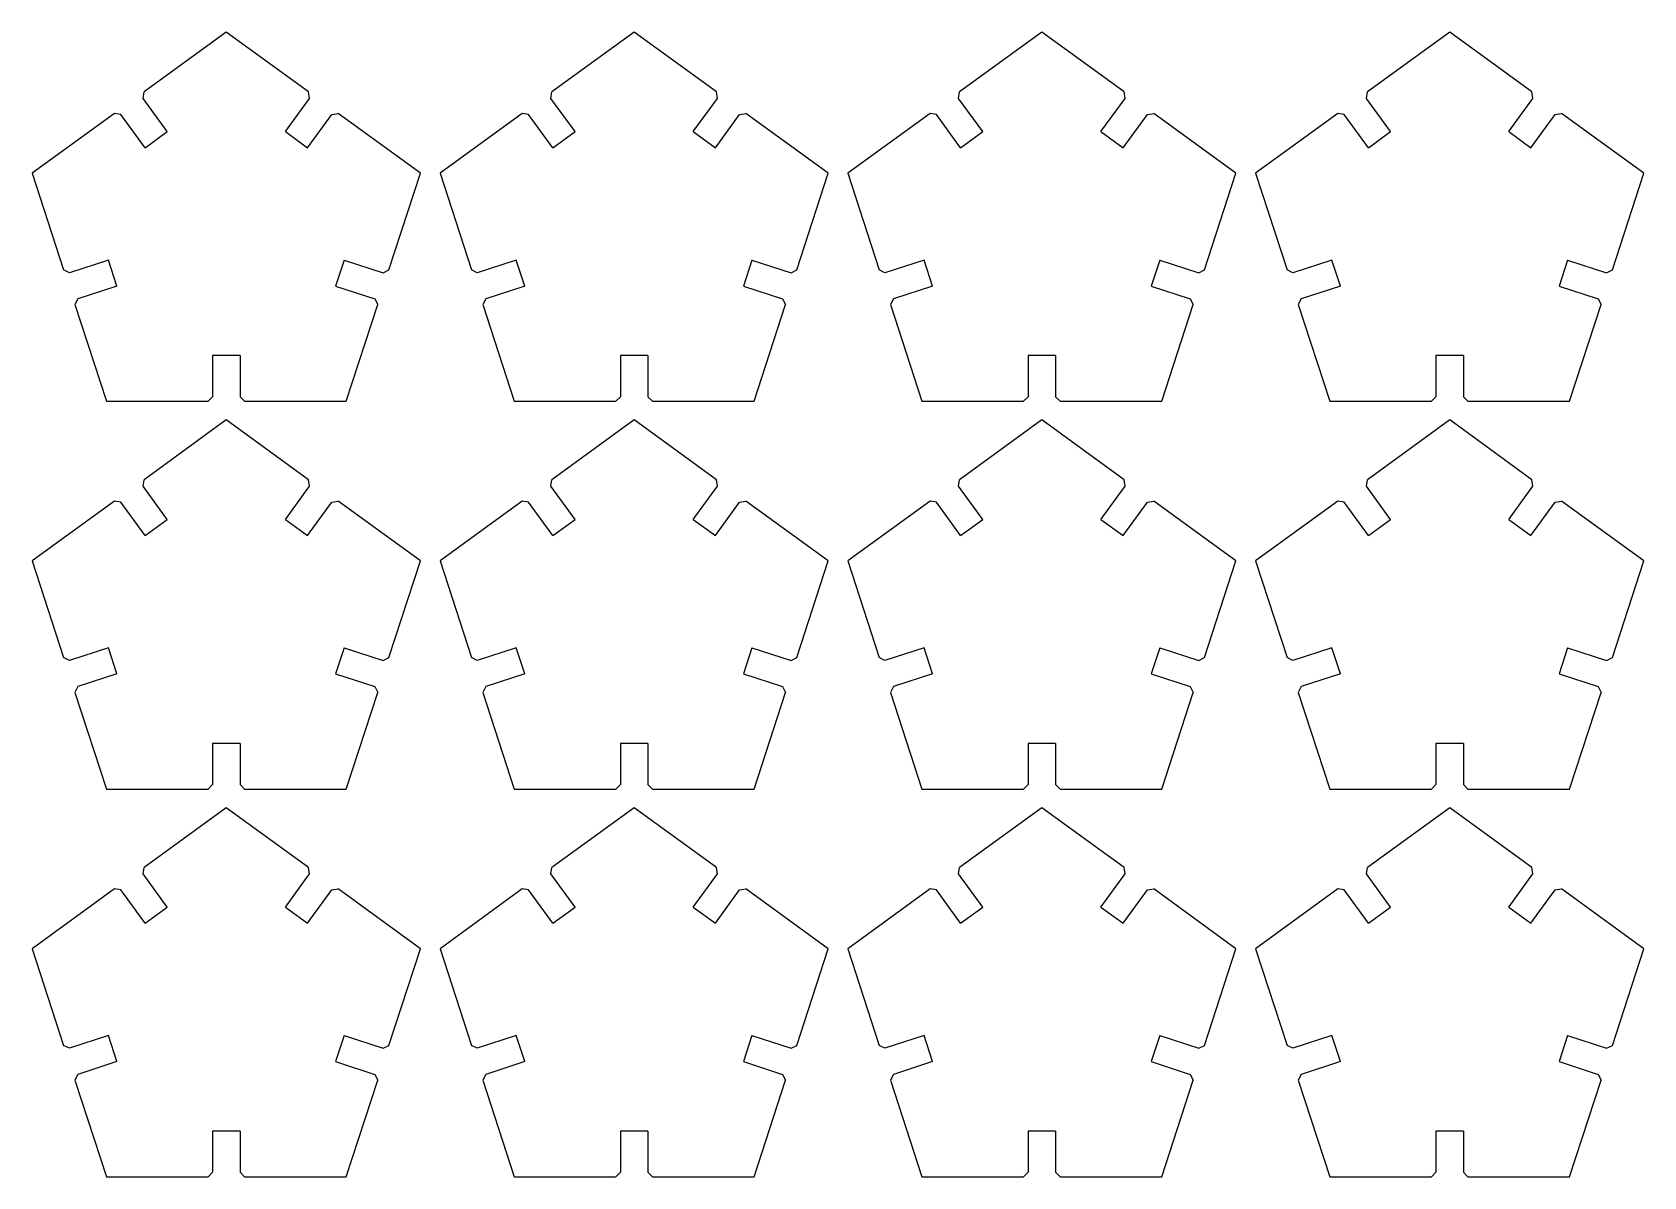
# Model space of a CAD drawing. Extents: x 22 to 522, y 451 to 806.
import ezdxf

# ---------------------------------------------------------------- set-up
doc = ezdxf.new("R2010")
doc.units = 0
doc.layers.get('0').update_dxf_attribs({"linetype": 'CONTINUOUS'})

msp = doc.modelspace()

# ---------------------------------------------------------------- linework, layer by layer
at = {"color": 7}
for points in [[(82.35012, 806.361904), (56.841093, 787.828534)], [(107.859142, 787.828534), (82.35012, 806.361904)], [(208.824578, 806.361904), (183.315551, 787.828534)], [(234.3336, 787.828534), (208.824578, 806.361904)], [(335.299028, 806.361904), (309.790001, 787.828534)], [(360.80805, 787.828534), (335.299028, 806.361904)], [(461.773485, 806.361904), (436.264458, 787.828534)], [(487.282507, 787.828534), (461.773485, 806.361904)], [(56.527523, 785.848709), (56.841093, 787.828534)], [(57.145463, 770.52967), (64.025671, 775.52837), (56.527523, 785.848709)], [(100.674577, 775.52837), (108.17271, 785.848709)], [(108.17271, 785.848709), (107.859142, 787.828534)], [(183.00198, 785.848709), (183.315551, 787.828534)], [(183.61992, 770.52967), (190.500128, 775.52837), (183.00198, 785.848709)], [(227.149035, 775.52837), (234.647167, 785.848709)], [(234.647167, 785.848709), (234.3336, 787.828534)], [(309.47643, 785.848709), (309.790001, 787.828534)], [(310.09437, 770.52967), (316.974578, 775.52837), (309.47643, 785.848709)], [(353.623485, 775.52837), (361.121618, 785.848709)], [(361.121618, 785.848709), (360.80805, 787.828534)], [(435.950888, 785.848709), (436.264458, 787.828534)], [(436.568827, 770.52967), (443.449036, 775.52837), (435.950888, 785.848709)], [(480.097942, 775.52837), (487.596075, 785.848709)], [(487.596075, 785.848709), (487.282507, 787.828534)], [(47.667504, 781.163504), (22.158478, 762.630157)], [(49.647329, 780.849926), (47.667504, 781.163504)], [(57.145463, 770.52967), (49.647321, 780.849926)], [(100.674577, 775.52837), (107.55477, 770.52967), (115.052917, 780.849926)], [(115.052917, 780.849926), (117.032737, 781.163504)], [(142.54176, 762.630157), (117.032738, 781.163504)], [(174.141962, 781.163504), (148.632935, 762.630157)], [(176.121786, 780.849926), (174.141962, 781.163504)], [(183.61992, 770.52967), (176.121779, 780.849926)], [(227.149035, 775.52837), (234.029227, 770.52967), (241.527375, 780.849926)], [(241.527375, 780.849926), (243.507195, 781.163504)], [(269.016218, 762.630157), (243.507195, 781.163504)], [(300.616412, 781.163504), (275.107385, 762.630157)], [(302.596236, 780.849926), (300.616412, 781.163504)], [(310.09437, 770.52967), (302.596228, 780.849926)], [(353.623485, 775.52837), (360.503677, 770.52967), (368.001825, 780.849926)], [(368.001825, 780.849926), (369.981645, 781.163504)], [(395.490668, 762.630157), (369.981645, 781.163504)], [(427.090869, 781.163504), (401.581843, 762.630157)], [(429.070694, 780.849926), (427.090869, 781.163504)], [(436.568827, 770.52967), (429.070686, 780.849926)], [(480.097942, 775.52837), (486.978135, 770.52967), (494.476282, 780.849926)], [(494.476282, 780.849926), (496.456102, 781.163504)], [(521.965125, 762.630157), (496.456102, 781.163504)], [(22.158478, 762.630157), (31.902055, 732.642487)], [(132.798187, 732.642487), (142.54176, 762.630157)], [(148.632935, 762.630157), (158.376512, 732.642487)], [(259.272645, 732.642487), (269.016218, 762.630157)], [(275.107385, 762.630157), (284.850962, 732.642487)], [(385.747095, 732.642487), (395.490668, 762.630157)], [(401.581843, 762.630157), (411.32542, 732.642487)], [(512.221552, 732.642487), (521.965125, 762.630157)], [(45.820324, 735.67446), (33.688085, 731.732452)], [(48.448329, 727.586317), (45.820324, 735.67446)], [(118.87992, 735.67446), (116.251913, 727.586317), (128.384153, 723.644235)], [(118.87992, 735.67446), (131.01216, 731.732452)], [(172.294781, 735.67446), (160.162542, 731.732452)], [(174.922787, 727.586317), (172.294781, 735.67446)], [(245.354377, 735.67446), (242.72637, 727.586317), (254.85861, 723.644235)], [(245.354377, 735.67446), (257.486617, 731.732452)], [(298.769231, 735.67446), (286.636992, 731.732452)], [(301.397237, 727.586317), (298.769231, 735.67446)], [(371.828827, 735.67446), (369.20082, 727.586317), (381.33306, 723.644235)], [(371.828827, 735.67446), (383.961068, 731.732452)], [(425.243689, 735.67446), (413.111449, 731.732452)], [(427.871694, 727.586317), (425.243689, 735.67446)], [(498.303285, 735.67446), (495.675277, 727.586317), (507.807518, 723.644235)], [(498.303285, 735.67446), (510.435525, 731.732452)], [(33.688085, 731.732452), (31.902055, 732.642487)], [(131.01216, 731.732452), (132.798188, 732.642487)], [(160.162542, 731.732452), (158.376512, 732.642487)], [(257.486617, 731.732452), (259.272645, 732.642487)], [(286.636992, 731.732452), (284.850962, 732.642487)], [(383.961068, 731.732452), (385.747095, 732.642487)], [(413.111449, 731.732452), (411.32542, 732.642487)], [(510.435525, 731.732452), (512.221553, 732.642487)], [(48.448329, 727.586317), (36.316083, 723.644235)], [(174.922787, 727.586317), (162.790541, 723.644235)], [(301.397237, 727.586317), (289.264991, 723.644235)], [(427.871694, 727.586317), (415.739448, 723.644235)], [(36.316091, 723.644235), (35.406062, 721.858252)], [(35.406062, 721.858252), (45.149638, 691.87059)], [(119.5506, 691.87059), (129.294173, 721.858252)], [(128.384152, 723.644235), (129.294173, 721.858252)], [(162.790548, 723.644235), (161.88052, 721.858252)], [(161.88052, 721.858252), (171.624096, 691.87059)], [(246.025058, 691.87059), (255.76863, 721.858252)], [(254.85861, 723.644235), (255.76863, 721.858252)], [(289.264998, 723.644235), (288.35497, 721.858252)], [(288.35497, 721.858252), (298.098546, 691.87059)], [(372.499508, 691.87059), (382.24308, 721.858252)], [(381.33306, 723.644235), (382.24308, 721.858252)], [(415.739455, 723.644235), (414.829427, 721.858252)], [(414.829427, 721.858252), (424.573003, 691.87059)], [(498.973965, 691.87059), (508.717537, 721.858252)], [(507.807518, 723.644235), (508.717537, 721.858252)], [(86.602313, 706.04463), (78.09792, 706.04463)], [(78.09792, 706.04463), (78.09792, 693.288007)], [(86.602313, 706.04463), (86.602313, 693.288007)], [(213.07677, 706.04463), (204.572378, 706.04463)], [(204.572378, 706.04463), (204.572378, 693.288007)], [(213.07677, 706.04463), (213.07677, 693.288007)], [(339.55122, 706.04463), (331.046828, 706.04463)], [(331.046828, 706.04463), (331.046828, 693.288007)], [(339.55122, 706.04463), (339.55122, 693.288007)], [(466.025678, 706.04463), (457.521285, 706.04463)], [(457.521285, 706.04463), (457.521285, 693.288007)], [(466.025678, 706.04463), (466.025678, 693.288007)], [(45.149638, 691.87059), (76.680525, 691.87059)], [(76.680525, 691.87059), (78.09792, 693.288007)], [(86.602313, 693.288007), (88.019708, 691.87059)], [(88.019708, 691.87059), (119.5506, 691.87059)], [(171.624096, 691.87059), (203.154983, 691.87059)], [(203.154983, 691.87059), (204.572378, 693.288007)], [(213.07677, 693.288007), (214.494165, 691.87059)], [(214.494165, 691.87059), (246.025058, 691.87059)], [(298.098546, 691.87059), (329.629433, 691.87059)], [(329.629433, 691.87059), (331.046828, 693.288007)], [(339.55122, 693.288007), (340.968615, 691.87059)], [(340.968615, 691.87059), (372.499508, 691.87059)], [(424.573003, 691.87059), (456.10389, 691.87059)], [(456.10389, 691.87059), (457.521285, 693.288007)], [(466.025678, 693.288007), (467.443072, 691.87059)], [(467.443072, 691.87059), (498.973965, 691.87059)], [(82.35012, 686.077541), (56.841093, 667.544171)], [(107.859142, 667.544171), (82.35012, 686.077541)], [(208.824578, 686.077541), (183.315551, 667.544171)], [(234.3336, 667.544171), (208.824578, 686.077541)], [(335.299028, 686.077541), (309.790001, 667.544171)], [(360.80805, 667.544171), (335.299028, 686.077541)], [(461.773485, 686.077541), (436.264458, 667.544171)], [(487.282507, 667.544171), (461.773485, 686.077541)], [(56.527523, 665.564347), (56.841093, 667.544171)], [(57.145463, 650.245307), (64.025671, 655.244008), (56.527523, 665.564347)], [(100.674577, 655.244008), (108.17271, 665.564347)], [(108.17271, 665.564347), (107.859142, 667.544171)], [(183.00198, 665.564347), (183.315551, 667.544171)], [(183.61992, 650.245307), (190.500128, 655.244008), (183.00198, 665.564347)], [(227.149035, 655.244008), (234.647167, 665.564347)], [(234.647167, 665.564347), (234.3336, 667.544171)], [(309.47643, 665.564347), (309.790001, 667.544171)], [(310.09437, 650.245307), (316.974578, 655.244008), (309.47643, 665.564347)], [(353.623485, 655.244008), (361.121618, 665.564347)], [(361.121618, 665.564347), (360.80805, 667.544171)], [(435.950888, 665.564347), (436.264458, 667.544171)], [(436.568827, 650.245307), (443.449036, 655.244008), (435.950888, 665.564347)], [(480.097942, 655.244008), (487.596075, 665.564347)], [(487.596075, 665.564347), (487.282507, 667.544171)], [(47.667504, 660.879142), (22.158478, 642.345795)], [(49.647329, 660.565564), (47.667504, 660.879142)], [(57.145463, 650.245307), (49.647321, 660.565564)], [(100.674577, 655.244008), (107.55477, 650.245307), (115.052917, 660.565564)], [(115.052917, 660.565564), (117.032737, 660.879142)], [(142.54176, 642.345795), (117.032738, 660.879142)], [(174.141962, 660.879142), (148.632935, 642.345795)], [(176.121786, 660.565564), (174.141962, 660.879142)], [(183.61992, 650.245307), (176.121779, 660.565564)], [(227.149035, 655.244008), (234.029227, 650.245307), (241.527375, 660.565564)], [(241.527375, 660.565564), (243.507195, 660.879142)], [(269.016218, 642.345795), (243.507195, 660.879142)], [(300.616412, 660.879142), (275.107385, 642.345795)], [(302.596236, 660.565564), (300.616412, 660.879142)], [(310.09437, 650.245307), (302.596228, 660.565564)], [(353.623485, 655.244008), (360.503677, 650.245307), (368.001825, 660.565564)], [(368.001825, 660.565564), (369.981645, 660.879142)], [(395.490668, 642.345795), (369.981645, 660.879142)], [(427.090869, 660.879142), (401.581843, 642.345795)], [(429.070694, 660.565564), (427.090869, 660.879142)], [(436.568827, 650.245307), (429.070686, 660.565564)], [(480.097942, 655.244008), (486.978135, 650.245307), (494.476282, 660.565564)], [(494.476282, 660.565564), (496.456102, 660.879142)], [(521.965125, 642.345795), (496.456102, 660.879142)], [(22.158478, 642.345795), (31.902055, 612.358125)], [(132.798187, 612.358125), (142.54176, 642.345795)], [(148.632935, 642.345795), (158.376512, 612.358125)], [(259.272645, 612.358125), (269.016218, 642.345795)], [(275.107385, 642.345795), (284.850962, 612.358125)], [(385.747095, 612.358125), (395.490668, 642.345795)], [(401.581843, 642.345795), (411.32542, 612.358125)], [(512.221552, 612.358125), (521.965125, 642.345795)], [(45.820324, 615.390097), (33.688085, 611.44809)], [(48.448329, 607.301955), (45.820324, 615.390097)], [(118.87992, 615.390097), (116.251913, 607.301955), (128.384153, 603.359872)], [(118.87992, 615.390097), (131.01216, 611.44809)], [(172.294781, 615.390097), (160.162542, 611.44809)], [(174.922787, 607.301955), (172.294781, 615.390097)], [(245.354377, 615.390097), (242.72637, 607.301955), (254.85861, 603.359872)], [(245.354377, 615.390097), (257.486617, 611.44809)], [(298.769231, 615.390097), (286.636992, 611.44809)], [(301.397237, 607.301955), (298.769231, 615.390097)], [(371.828827, 615.390097), (369.20082, 607.301955), (381.33306, 603.359872)], [(371.828827, 615.390097), (383.961068, 611.44809)], [(425.243689, 615.390097), (413.111449, 611.44809)], [(427.871694, 607.301955), (425.243689, 615.390097)], [(498.303285, 615.390097), (495.675277, 607.301955), (507.807518, 603.359872)], [(498.303285, 615.390097), (510.435525, 611.44809)], [(33.688085, 611.44809), (31.902055, 612.358125)], [(131.01216, 611.44809), (132.798188, 612.358125)], [(160.162542, 611.44809), (158.376512, 612.358125)], [(257.486617, 611.44809), (259.272645, 612.358125)], [(286.636992, 611.44809), (284.850962, 612.358125)], [(383.961068, 611.44809), (385.747095, 612.358125)], [(413.111449, 611.44809), (411.32542, 612.358125)], [(510.435525, 611.44809), (512.221553, 612.358125)], [(48.448329, 607.301955), (36.316083, 603.359872)], [(174.922787, 607.301955), (162.790541, 603.359872)], [(301.397237, 607.301955), (289.264991, 603.359872)], [(427.871694, 607.301955), (415.739448, 603.359872)], [(36.316091, 603.359872), (35.406062, 601.57389)], [(35.406062, 601.57389), (45.149638, 571.586227)], [(119.5506, 571.586227), (129.294173, 601.57389)], [(128.384152, 603.359872), (129.294173, 601.57389)], [(162.790548, 603.359872), (161.88052, 601.57389)], [(161.88052, 601.57389), (171.624096, 571.586227)], [(246.025058, 571.586227), (255.76863, 601.57389)], [(254.85861, 603.359872), (255.76863, 601.57389)], [(289.264998, 603.359872), (288.35497, 601.57389)], [(288.35497, 601.57389), (298.098546, 571.586227)], [(372.499508, 571.586227), (382.24308, 601.57389)], [(381.33306, 603.359872), (382.24308, 601.57389)], [(415.739455, 603.359872), (414.829427, 601.57389)], [(414.829427, 601.57389), (424.573003, 571.586227)], [(498.973965, 571.586227), (508.717537, 601.57389)], [(507.807518, 603.359872), (508.717537, 601.57389)], [(86.602313, 585.760267), (78.09792, 585.760267)], [(78.09792, 585.760267), (78.09792, 573.003645)], [(86.602313, 585.760267), (86.602313, 573.003645)], [(213.07677, 585.760267), (204.572378, 585.760267)], [(204.572378, 585.760267), (204.572378, 573.003645)], [(213.07677, 585.760267), (213.07677, 573.003645)], [(339.55122, 585.760267), (331.046828, 585.760267)], [(331.046828, 585.760267), (331.046828, 573.003645)], [(339.55122, 585.760267), (339.55122, 573.003645)], [(466.025678, 585.760267), (457.521285, 585.760267)], [(457.521285, 585.760267), (457.521285, 573.003645)], [(466.025678, 585.760267), (466.025678, 573.003645)], [(45.149638, 571.586227), (76.680525, 571.586227)], [(76.680525, 571.586227), (78.09792, 573.003645)], [(86.602313, 573.003645), (88.019708, 571.586227)], [(88.019708, 571.586227), (119.5506, 571.586227)], [(171.624096, 571.586227), (203.154983, 571.586227)], [(203.154983, 571.586227), (204.572378, 573.003645)], [(213.07677, 573.003645), (214.494165, 571.586227)], [(214.494165, 571.586227), (246.025058, 571.586227)], [(298.098546, 571.586227), (329.629433, 571.586227)], [(329.629433, 571.586227), (331.046828, 573.003645)], [(339.55122, 573.003645), (340.968615, 571.586227)], [(340.968615, 571.586227), (372.499508, 571.586227)], [(424.573003, 571.586227), (456.10389, 571.586227)], [(456.10389, 571.586227), (457.521285, 573.003645)], [(466.025678, 573.003645), (467.443072, 571.586227)], [(467.443072, 571.586227), (498.973965, 571.586227)], [(82.35012, 565.793179), (56.841093, 547.259809)], [(107.859142, 547.259809), (82.35012, 565.793179)], [(208.824578, 565.793179), (183.315551, 547.259809)], [(234.3336, 547.259809), (208.824578, 565.793179)], [(335.299028, 565.793179), (309.790001, 547.259809)], [(360.80805, 547.259809), (335.299028, 565.793179)], [(461.773485, 565.793179), (436.264458, 547.259809)], [(487.282507, 547.259809), (461.773485, 565.793179)], [(56.527523, 545.279984), (56.841093, 547.259809)], [(57.145463, 529.960945), (64.025671, 534.959645), (56.527523, 545.279984)], [(100.674577, 534.959645), (108.17271, 545.279984)], [(108.17271, 545.279984), (107.859142, 547.259809)], [(183.00198, 545.279984), (183.315551, 547.259809)], [(183.61992, 529.960945), (190.500128, 534.959645), (183.00198, 545.279984)], [(227.149035, 534.959645), (234.647167, 545.279984)], [(234.647167, 545.279984), (234.3336, 547.259809)], [(309.47643, 545.279984), (309.790001, 547.259809)], [(310.09437, 529.960945), (316.974578, 534.959645), (309.47643, 545.279984)], [(353.623485, 534.959645), (361.121618, 545.279984)], [(361.121618, 545.279984), (360.80805, 547.259809)], [(435.950888, 545.279984), (436.264458, 547.259809)], [(436.568827, 529.960945), (443.449036, 534.959645), (435.950888, 545.279984)], [(480.097942, 534.959645), (487.596075, 545.279984)], [(487.596075, 545.279984), (487.282507, 547.259809)], [(47.667504, 540.594779), (22.158478, 522.061432)], [(49.647329, 540.281201), (47.667504, 540.594779)], [(57.145463, 529.960945), (49.647321, 540.281201)], [(100.674577, 534.959645), (107.55477, 529.960945), (115.052917, 540.281201)], [(115.052917, 540.281201), (117.032737, 540.594779)], [(142.54176, 522.061432), (117.032738, 540.594779)], [(174.141962, 540.594779), (148.632935, 522.061432)], [(176.121786, 540.281201), (174.141962, 540.594779)], [(183.61992, 529.960945), (176.121779, 540.281201)], [(227.149035, 534.959645), (234.029227, 529.960945), (241.527375, 540.281201)], [(241.527375, 540.281201), (243.507195, 540.594779)], [(269.016218, 522.061432), (243.507195, 540.594779)], [(300.616412, 540.594779), (275.107385, 522.061432)], [(302.596236, 540.281201), (300.616412, 540.594779)], [(310.09437, 529.960945), (302.596228, 540.281201)], [(353.623485, 534.959645), (360.503677, 529.960945), (368.001825, 540.281201)], [(368.001825, 540.281201), (369.981645, 540.594779)], [(395.490668, 522.061432), (369.981645, 540.594779)], [(427.090869, 540.594779), (401.581843, 522.061432)], [(429.070694, 540.281201), (427.090869, 540.594779)], [(436.568827, 529.960945), (429.070686, 540.281201)], [(480.097942, 534.959645), (486.978135, 529.960945), (494.476282, 540.281201)], [(494.476282, 540.281201), (496.456102, 540.594779)], [(521.965125, 522.061432), (496.456102, 540.594779)], [(22.158478, 522.061432), (31.902055, 492.073762)], [(132.798187, 492.073762), (142.54176, 522.061432)], [(148.632935, 522.061432), (158.376512, 492.073762)], [(259.272645, 492.073762), (269.016218, 522.061432)], [(275.107385, 522.061432), (284.850962, 492.073762)], [(385.747095, 492.073762), (395.490668, 522.061432)], [(401.581843, 522.061432), (411.32542, 492.073762)], [(512.221552, 492.073762), (521.965125, 522.061432)], [(45.820324, 495.105735), (33.688085, 491.163727)], [(48.448329, 487.017592), (45.820324, 495.105735)], [(118.87992, 495.105735), (116.251913, 487.017592), (128.384153, 483.07551)], [(118.87992, 495.105735), (131.01216, 491.163727)], [(172.294781, 495.105735), (160.162542, 491.163727)], [(174.922787, 487.017592), (172.294781, 495.105735)], [(245.354377, 495.105735), (242.72637, 487.017592), (254.85861, 483.07551)], [(245.354377, 495.105735), (257.486617, 491.163727)], [(298.769231, 495.105735), (286.636992, 491.163727)], [(301.397237, 487.017592), (298.769231, 495.105735)], [(371.828827, 495.105735), (369.20082, 487.017592), (381.33306, 483.07551)], [(371.828827, 495.105735), (383.961068, 491.163727)], [(425.243689, 495.105735), (413.111449, 491.163727)], [(427.871694, 487.017592), (425.243689, 495.105735)], [(498.303285, 495.105735), (495.675277, 487.017592), (507.807518, 483.07551)], [(498.303285, 495.105735), (510.435525, 491.163727)], [(33.688085, 491.163727), (31.902055, 492.073762)], [(131.01216, 491.163727), (132.798188, 492.073762)], [(160.162542, 491.163727), (158.376512, 492.073762)], [(257.486617, 491.163727), (259.272645, 492.073762)], [(286.636992, 491.163727), (284.850962, 492.073762)], [(383.961068, 491.163727), (385.747095, 492.073762)], [(413.111449, 491.163727), (411.32542, 492.073762)], [(510.435525, 491.163727), (512.221553, 492.073762)], [(48.448329, 487.017592), (36.316083, 483.07551)], [(174.922787, 487.017592), (162.790541, 483.07551)], [(301.397237, 487.017592), (289.264991, 483.07551)], [(427.871694, 487.017592), (415.739448, 483.07551)], [(36.316091, 483.07551), (35.406062, 481.289527)], [(35.406062, 481.289527), (45.149638, 451.301865)], [(119.5506, 451.301865), (129.294173, 481.289527)], [(128.384152, 483.07551), (129.294173, 481.289527)], [(162.790548, 483.07551), (161.88052, 481.289527)], [(161.88052, 481.289527), (171.624096, 451.301865)], [(246.025058, 451.301865), (255.76863, 481.289527)], [(254.85861, 483.07551), (255.76863, 481.289527)], [(289.264998, 483.07551), (288.35497, 481.289527)], [(288.35497, 481.289527), (298.098546, 451.301865)], [(372.499508, 451.301865), (382.24308, 481.289527)], [(381.33306, 483.07551), (382.24308, 481.289527)], [(415.739455, 483.07551), (414.829427, 481.289527)], [(414.829427, 481.289527), (424.573003, 451.301865)], [(498.973965, 451.301865), (508.717537, 481.289527)], [(507.807518, 483.07551), (508.717537, 481.289527)], [(86.602313, 465.475905), (78.09792, 465.475905)], [(78.09792, 465.475905), (78.09792, 452.719282)], [(86.602313, 465.475905), (86.602313, 452.719282)], [(213.07677, 465.475905), (204.572378, 465.475905)], [(204.572378, 465.475905), (204.572378, 452.719282)], [(213.07677, 465.475905), (213.07677, 452.719282)], [(339.55122, 465.475905), (331.046828, 465.475905)], [(331.046828, 465.475905), (331.046828, 452.719282)], [(339.55122, 465.475905), (339.55122, 452.719282)], [(466.025678, 465.475905), (457.521285, 465.475905)], [(457.521285, 465.475905), (457.521285, 452.719282)], [(466.025678, 465.475905), (466.025678, 452.719282)], [(45.149638, 451.301865), (76.680525, 451.301865)], [(76.680525, 451.301865), (78.09792, 452.719282)], [(86.602313, 452.719282), (88.019708, 451.301865)], [(88.019708, 451.301865), (119.5506, 451.301865)], [(171.624096, 451.301865), (203.154983, 451.301865)], [(203.154983, 451.301865), (204.572378, 452.719282)], [(213.07677, 452.719282), (214.494165, 451.301865)], [(214.494165, 451.301865), (246.025058, 451.301865)], [(298.098546, 451.301865), (329.629433, 451.301865)], [(329.629433, 451.301865), (331.046828, 452.719282)], [(339.55122, 452.719282), (340.968615, 451.301865)], [(340.968615, 451.301865), (372.499508, 451.301865)], [(424.573003, 451.301865), (456.10389, 451.301865)], [(456.10389, 451.301865), (457.521285, 452.719282)], [(466.025678, 452.719282), (467.443072, 451.301865)], [(467.443072, 451.301865), (498.973965, 451.301865)]]:
    msp.add_lwpolyline(points, dxfattribs=at)

doc.saveas('drawing.dxf')
